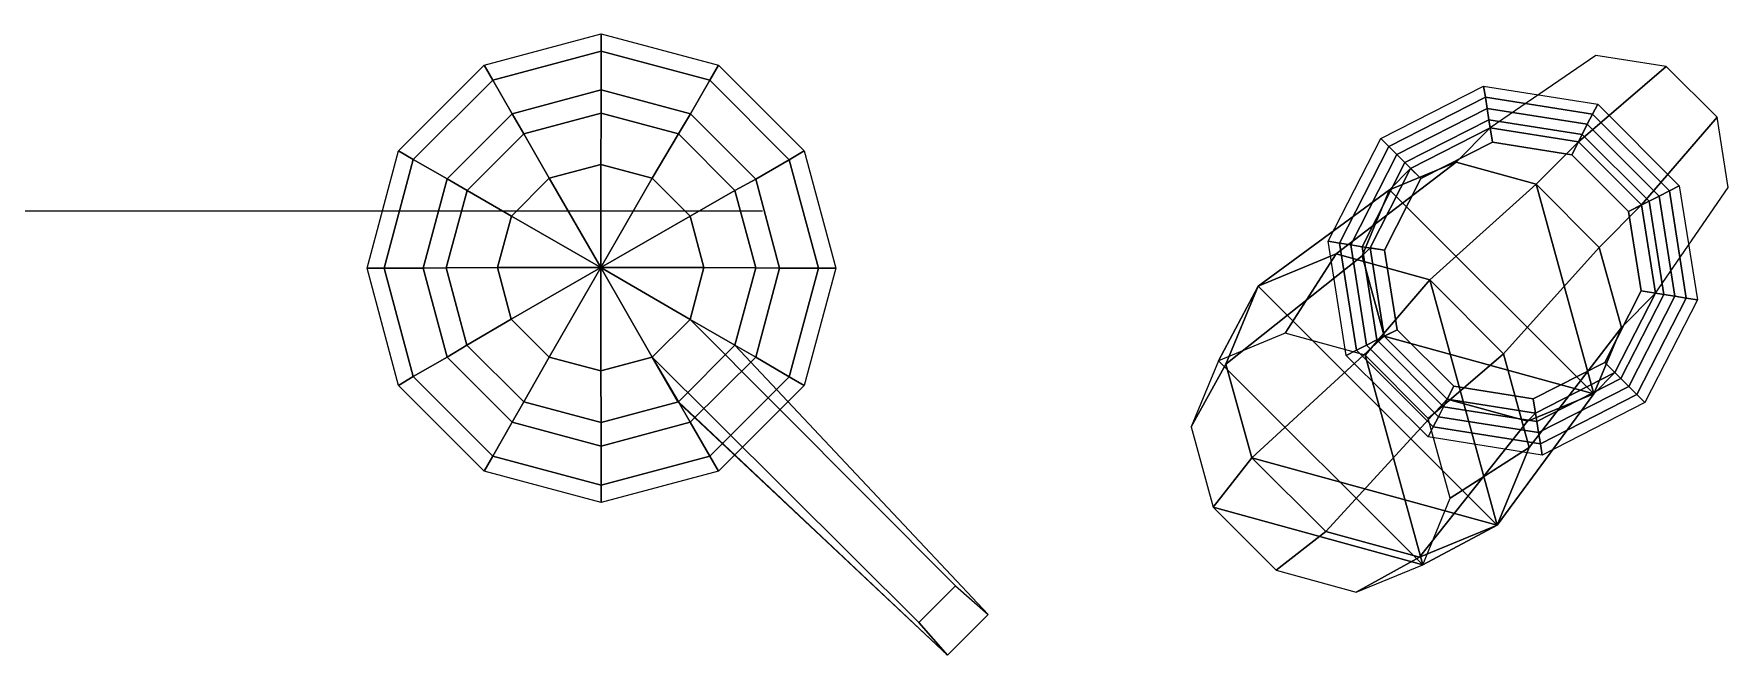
# Model space of a CAD drawing. Header units: inches. Extents: x -336 to -192, y -475 to -71.
# Drawn here: x -271.39 to -264.87, y -77.28 to -74.89 of the extents above; entities that cross this region are included whole.
import ezdxf

# ---------------------------------------------------------------- set-up
doc = ezdxf.new("R2010")
doc.units = ezdxf.units.IN
for name, color, linetype in [('LAYER11', 7, 'Continuous'), ('LAYER14', 7, 'Continuous'), ('LAYER4', 7, 'Continuous')]:
    doc.layers.add(name, color=color, linetype=linetype)

msp = doc.modelspace()

# ---------------------------------------------------------------- linework, layer by layer
at = {"extrusion": (0, -1, 0)}
msp.add_line((-273.6338, -75.5694, 34.2063), (-268.5821, -75.5694, 34.2063), dxfattribs=at)
at = {"layer": 'LAYER11', "color": 9, "linetype": 'Continuous'}
for points in [[(-268.8615, -75.9875, 36.3439), (-269.0066, -76.1326, 36.3439), (-267.9815, -77.1534, 36.6244), (-267.8407, -77.0126, 36.6244)], [(-268.8615, -75.9875, 36.3439), (-267.8407, -77.0126, 36.6244), (-267.7148, -77.1235, 36.3972), (-268.6887, -76.0867, 35.4778)], [(-267.8706, -77.2792, 36.3972), (-268.9063, -76.3043, 35.4778), (-268.6887, -76.0867, 35.4778), (-267.7148, -77.1235, 36.3972)], [(-269.0066, -76.1326, 36.3439), (-267.9815, -77.1534, 36.6244), (-267.8706, -77.2792, 36.3972), (-268.9074, -76.3054, 35.4778)], [(-267.8706, -77.2792, 36.3972), (-267.9815, -77.1534, 36.6244), (-267.8407, -77.0126, 36.6244), (-267.7148, -77.1235, 36.3972)]]:
    msp.add_3dface(points, dxfattribs=at)
at = {"layer": 'LAYER14', "color": 255, "linetype": 'Continuous'}
for points in [[(-266.0892, -75.4062, 36.8164), (-265.7831, -75.2504, 36.8164), (-265.9143, -75.3827, 37.3487), (-266.1703, -75.4883, 37.145)], [(-265.7831, -75.2504, 36.8164), (-265.4439, -75.3048, 36.8164), (-265.606, -75.467, 37.4746), (-265.9143, -75.3827, 37.3487)], [(-265.4439, -75.3048, 36.8164), (-265.606, -75.467, 37.4746), (-265.3639, -75.7102, 37.4746), (-265.2007, -75.547, 36.8164)], [(-266.245, -75.7123, 36.8164), (-266.2759, -75.7432, 36.9423), (-266.1703, -75.4883, 37.145), (-266.0892, -75.4062, 36.8164)], [(-265.3842, -76.2734, 37.145), (-265.606, -75.467, 37.4746), (-265.9143, -75.3827, 37.3487), (-266.1703, -75.4883, 37.145)], [(-265.3842, -76.2734, 37.145), (-265.2786, -76.0184, 37.3487), (-265.3639, -75.7102, 37.4746), (-265.606, -75.467, 37.4746)], [(-265.3842, -76.2734, 37.145), (-266.1703, -75.4883, 37.145), (-266.2759, -75.7432, 36.9423), (-266.1906, -76.0515, 36.8164)], [(-265.2007, -75.547, 36.8164), (-265.3639, -75.7102, 37.4746), (-265.2786, -76.0184, 37.3487), (-265.1474, -75.8862, 36.8164)], [(-265.7564, -76.779, 37.9236), (-266.0156, -75.835, 38.3087), (-266.3762, -75.7358, 38.1615), (-266.6759, -75.8595, 37.9236)], [(-266.1906, -76.0515, 36.8164), (-266.245, -75.7123, 36.8164), (-266.2759, -75.7432, 36.9423), (-266.1906, -76.0515, 36.8164)], [(-265.7564, -76.779, 37.9236), (-266.6759, -75.8595, 37.9236), (-266.7996, -76.1592, 37.6858), (-266.7004, -76.5198, 37.5386)], [(-265.7564, -76.779, 37.9236), (-265.6327, -76.4803, 38.1615), (-265.7319, -76.1198, 38.3087), (-266.0156, -75.835, 38.3087)], [(-265.1474, -75.8862, 36.8164), (-265.2786, -76.0184, 37.3487), (-265.3842, -76.2734, 37.145), (-265.3031, -76.1923, 36.8164)], [(-266.0423, -76.9315, 38.313), (-266.2642, -76.1251, 38.6426), (-266.5724, -76.0408, 38.5167), (-266.8284, -76.1464, 38.313)], [(-265.3842, -76.2734, 37.145), (-266.1906, -76.0515, 36.8164), (-265.9484, -76.2947, 36.8164), (-265.6402, -76.379, 36.9423)], [(-266.0423, -76.9315, 38.313), (-265.9367, -76.6755, 38.5167), (-266.022, -76.3683, 38.6426), (-266.2642, -76.1251, 38.6426)], [(-266.0423, -76.9315, 38.313), (-266.8284, -76.1464, 38.313), (-266.934, -76.4014, 38.1103), (-266.8487, -76.7096, 37.9844)], [(-265.3031, -76.1923, 36.8164), (-265.3842, -76.2734, 37.145), (-265.6402, -76.379, 36.9423), (-265.6092, -76.348, 36.8164)], [(-265.6092, -76.348, 36.8164), (-265.6402, -76.379, 36.9423), (-265.9484, -76.2947, 36.8164), (-265.6092, -76.348, 36.8164)], [(-265.7564, -76.779, 37.9236), (-266.7004, -76.5198, 37.5386), (-266.4156, -76.8035, 37.5386), (-266.0551, -76.9027, 37.6858)], [(-266.0423, -76.9315, 38.313), (-266.8487, -76.7096, 37.9844), (-266.6066, -76.9528, 37.9844), (-266.2983, -77.0371, 38.1103)]]:
    msp.add_3dface(points, dxfattribs=at)

# ---------------------------------------------------------------- meshes
at = {"layer": 'LAYER11', "color": 9, "linetype": 'Continuous'}
mesh = msp.add_polymesh((13, 3), dxfattribs=at)
for k, corner in enumerate([(-269.7959, -75.4467, 34.394), (-269.926, -75.372, 34.3268), (-269.9836, -75.339, 34.2052), (-269.5452, -75.196, 34.394), (-269.6199, -75.067, 34.3268), (-269.653, -75.0094, 34.2052), (-269.2028, -75.1043, 34.394), (-269.2028, -74.955, 34.3279), (-269.2028, -74.8888, 34.2052), (-268.8594, -75.196, 34.3951), (-268.7847, -75.067, 34.3279), (-268.7516, -75.0094, 34.2063), (-268.6087, -75.4478, 34.3951), (-268.4796, -75.3731, 34.329), (-268.422, -75.339, 34.2074), (-268.517, -75.7902, 34.3962), (-268.3676, -75.7902, 34.329), (-268.3004, -75.7902, 34.2074), (-268.6087, -76.1326, 34.3962), (-268.4796, -76.2083, 34.33), (-268.422, -76.2414, 34.2074), (-268.8604, -76.3832, 34.3962), (-268.7847, -76.5134, 34.329), (-268.7516, -76.571, 34.2074), (-269.2028, -76.475, 34.3951), (-269.2028, -76.6254, 34.329), (-269.2028, -76.6915, 34.2074), (-269.5452, -76.3832, 34.3951), (-269.6199, -76.5134, 34.3279), (-269.653, -76.571, 34.2063), (-269.7959, -76.1326, 34.394), (-269.926, -76.2072, 34.3279), (-269.9836, -76.2414, 34.2052), (-269.8887, -75.7902, 34.394), (-270.038, -75.7902, 34.3268), (-270.1042, -75.7902, 34.2052), (-269.7959, -75.4467, 34.394), (-269.926, -75.372, 34.3268), (-269.9836, -75.339, 34.2052)]):
    mesh.set_mesh_vertex(divmod(k, 3), corner)
mesh = msp.add_polymesh((13, 3), dxfattribs=at)
for k, corner in enumerate([(-269.6018, -75.788, 36.3428), (-269.7991, -75.7891, 35.4767), (-269.8887, -75.7902, 34.394), (-269.5484, -75.5896, 36.3428), (-269.7191, -75.4915, 35.4767), (-269.7959, -75.4467, 34.394), (-269.4034, -75.4446, 36.3428), (-269.5015, -75.2739, 35.4767), (-269.5452, -75.196, 34.394), (-269.205, -75.3912, 36.3428), (-269.2039, -75.1939, 35.4767), (-269.2028, -75.1043, 34.394), (-269.0066, -75.4446, 36.3428), (-268.9063, -75.2739, 35.4767), (-268.8594, -75.196, 34.3951), (-268.8615, -75.5896, 36.3428), (-268.6887, -75.4915, 35.4778), (-268.6087, -75.4478, 34.3951), (-268.8082, -75.788, 36.3439), (-268.6087, -75.7891, 35.4778), (-268.517, -75.7902, 34.3962), (-268.8615, -75.9875, 36.3439), (-268.6887, -76.0867, 35.4778), (-268.6087, -76.1326, 34.3962), (-269.0066, -76.1326, 36.3439), (-268.9063, -76.3043, 35.4778), (-268.8604, -76.3832, 34.3962), (-269.205, -76.1848, 36.3428), (-269.2039, -76.3843, 35.4778), (-269.2028, -76.475, 34.3951), (-269.4034, -76.1326, 36.3428), (-269.5015, -76.3043, 35.4767), (-269.5452, -76.3832, 34.3951), (-269.5495, -75.9864, 36.3428), (-269.7202, -76.0867, 35.4767), (-269.7959, -76.1326, 34.394), (-269.6018, -75.788, 36.3428), (-269.7991, -75.7891, 35.4767), (-269.8887, -75.7902, 34.394)]):
    mesh.set_mesh_vertex(divmod(k, 3), corner)
mesh = msp.add_polymesh((11, 3), dxfattribs=at)
for k, corner in enumerate([(-266.1426, -75.3528, 34.2788), (-266.1735, -75.3219, 34.2554), (-266.2044, -75.291, 34.2063), (-265.7948, -75.1758, 34.2788), (-265.8012, -75.132, 34.2554), (-265.8087, -75.0894, 34.2063), (-265.4098, -75.2366, 34.2788), (-265.3895, -75.1982, 34.2554), (-265.3692, -75.1587, 34.2063), (-265.1335, -75.5128, 34.2788), (-265.094, -75.4926, 34.2554), (-265.0556, -75.4734, 34.2063), (-265.0727, -75.8979, 34.2788), (-265.029, -75.9054, 34.2554), (-264.9852, -75.9118, 34.2063), (-265.2498, -76.2456, 34.2788), (-265.2188, -76.2766, 34.2554), (-265.1879, -76.3075, 34.2063), (-265.5975, -76.4227, 34.2788), (-265.59, -76.4664, 34.2554), (-265.5836, -76.5102, 34.2063), (-265.9826, -76.3619, 34.2788), (-266.0028, -76.4014, 34.2554), (-266.022, -76.4398, 34.2063), (-266.2588, -76.0867, 34.2788), (-266.2972, -76.1059, 34.2554), (-266.3367, -76.1262, 34.2063), (-266.3196, -75.7006, 34.2788), (-266.3634, -75.6942, 34.2554), (-266.406, -75.6867, 34.2063), (-266.1426, -75.3528, 34.2788), (-266.1735, -75.3219, 34.2554), (-266.2044, -75.291, 34.2063)]):
    mesh.set_mesh_vertex(divmod(k, 3), corner)
mesh = msp.add_polymesh((11, 3), dxfattribs=at)
for k, corner in enumerate([(-266.0498, -75.4456, 34.4015), (-266.1116, -75.3838, 34.3524), (-266.1426, -75.3528, 34.2788), (-265.7746, -75.3059, 34.4015), (-265.7884, -75.2195, 34.3524), (-265.7948, -75.1758, 34.2788), (-265.4695, -75.3539, 34.4015), (-265.429, -75.276, 34.3524), (-265.4098, -75.2366, 34.2788), (-265.2508, -75.5726, 34.4015), (-265.1719, -75.5331, 34.3524), (-265.1335, -75.5128, 34.2788), (-265.2018, -75.8776, 34.4015), (-265.1154, -75.8915, 34.3524), (-265.0727, -75.8979, 34.2788), (-265.3426, -76.1528, 34.4015), (-265.2807, -76.2147, 34.3524), (-265.2498, -76.2456, 34.2788), (-265.6178, -76.2936, 34.4015), (-265.6039, -76.38, 34.3524), (-265.5975, -76.4227, 34.2788), (-265.9228, -76.2446, 34.4015), (-265.9623, -76.3235, 34.3524), (-265.9826, -76.3619, 34.2788), (-266.1415, -76.027, 34.4015), (-266.2194, -76.0664, 34.3524), (-266.2588, -76.0867, 34.2788), (-266.1895, -75.7208, 34.4015), (-266.2759, -75.708, 34.3524), (-266.3196, -75.7006, 34.2788), (-266.0498, -75.4456, 34.4015), (-266.1116, -75.3838, 34.3524), (-266.1426, -75.3528, 34.2788)]):
    mesh.set_mesh_vertex(divmod(k, 3), corner)
mesh = msp.add_polymesh((2, 3), dxfattribs=at)
for k, corner in enumerate([(-269.7959, -75.4467, 34.394), (-269.926, -75.372, 34.3268), (-269.9836, -75.339, 34.2052), (-269.7959, -75.4467, 34.394), (-269.926, -75.372, 34.3268), (-269.9836, -75.339, 34.2052)]):
    mesh.set_mesh_vertex(divmod(k, 3), corner)
at = {"layer": 'LAYER14', "color": 255, "linetype": 'Continuous'}
mesh = msp.add_polymesh((2, 4), dxfattribs=at)
for k, corner in enumerate([(-265.7831, -75.2504, 36.8164), (-265.4439, -75.3048, 36.8164), (-265.2007, -75.547, 36.8164), (-265.1474, -75.8862, 36.8164), (-265.3767, -74.972, 35.1364), (-265.1058, -75.0147, 35.0383), (-264.9106, -75.2088, 35.0383), (-264.8679, -75.4798, 35.1364)]):
    mesh.set_mesh_vertex(divmod(k, 4), corner)
mesh = msp.add_polymesh((2, 2), dxfattribs=at)
for k, corner in enumerate([(-265.4439, -75.3048, 36.8164), (-265.2007, -75.547, 36.8164), (-265.1058, -75.0147, 35.0383), (-264.9106, -75.2088, 35.0383)]):
    mesh.set_mesh_vertex(divmod(k, 2), corner)
mesh = msp.add_polymesh((2, 11), dxfattribs=at)
for k, corner in enumerate([(-265.3031, -76.1923, 35.9268), (-265.1474, -75.8862, 35.9268), (-265.2007, -75.547, 35.9268), (-265.4439, -75.3048, 35.9268), (-265.7831, -75.2504, 35.9268), (-266.0892, -75.4062, 35.9268), (-266.245, -75.7123, 35.9268), (-266.1906, -76.0515, 35.9268), (-265.9484, -76.2947, 35.9268), (-265.6092, -76.348, 35.9268), (-265.3031, -76.1923, 35.9268), (-265.3031, -76.1923, 35.9268), (-265.1474, -75.8862, 35.9268), (-265.2007, -75.547, 35.9268), (-265.4439, -75.3048, 35.9268), (-265.7831, -75.2504, 35.9268), (-266.0892, -75.4062, 35.9268), (-266.245, -75.7123, 35.9268), (-266.1906, -76.0515, 35.9268), (-265.9484, -76.2947, 35.9268), (-265.6092, -76.348, 35.9268), (-265.3031, -76.1923, 35.9268)]):
    mesh.set_mesh_vertex(divmod(k, 11), corner)
mesh = msp.add_polymesh((3, 11), dxfattribs=at)
for k, corner in enumerate([(-266.1906, -76.0515, 36.8164), (-265.9484, -76.2947, 36.8164), (-265.6092, -76.348, 36.8164), (-265.3031, -76.1923, 36.8164), (-265.1474, -75.8862, 36.8164), (-265.2007, -75.547, 36.8164), (-265.4439, -75.3048, 36.8164), (-265.7831, -75.2504, 36.8164), (-266.0892, -75.4062, 36.8164), (-266.245, -75.7123, 36.8164), (-266.1906, -76.0515, 36.8164), (-266.1906, -76.0515, 35.9268), (-265.9484, -76.2947, 35.9268), (-265.6092, -76.348, 35.9268), (-265.3031, -76.1923, 35.9268), (-265.1474, -75.8862, 35.9268), (-265.2007, -75.547, 35.9268), (-265.4439, -75.3048, 35.9268), (-265.7831, -75.2504, 35.9268), (-266.0892, -75.4062, 35.9268), (-266.245, -75.7123, 35.9268), (-266.1906, -76.0515, 35.9268), (-266.1415, -76.027, 34.4015), (-265.9228, -76.2446, 34.4015), (-265.6178, -76.2936, 34.4015), (-265.3426, -76.1528, 34.4015), (-265.2018, -75.8776, 34.4015), (-265.2508, -75.5726, 34.4015), (-265.4695, -75.3539, 34.4015), (-265.7746, -75.3059, 34.4015), (-266.0498, -75.4456, 34.4015), (-266.1895, -75.7208, 34.4015), (-266.1415, -76.027, 34.4015)]):
    mesh.set_mesh_vertex(divmod(k, 11), corner)
mesh = msp.add_polymesh((2, 4), dxfattribs=at)
for k, corner in enumerate([(-265.7831, -75.2504, 36.8164), (-265.4439, -75.3048, 36.8164), (-265.2007, -75.547, 36.8164), (-265.1474, -75.8862, 36.8164), (-265.7831, -75.2504, 36.8164), (-265.4439, -75.3048, 36.8164), (-265.2007, -75.547, 36.8164), (-265.1474, -75.8862, 36.8164)]):
    mesh.set_mesh_vertex(divmod(k, 4), corner)
mesh = msp.add_polymesh((2, 11), dxfattribs=at)
for k, corner in enumerate([(-265.3426, -76.1528, 34.4015), (-265.2018, -75.8776, 34.4015), (-265.2508, -75.5726, 34.4015), (-265.4695, -75.3539, 34.4015), (-265.7746, -75.3059, 34.4015), (-266.0498, -75.4456, 34.4015), (-266.1895, -75.7208, 34.4015), (-266.1415, -76.027, 34.4015), (-265.9228, -76.2446, 34.4015), (-265.6178, -76.2936, 34.4015), (-265.3426, -76.1528, 34.4015), (-265.3426, -76.1528, 34.4015), (-265.2018, -75.8776, 34.4015), (-265.2508, -75.5726, 34.4015), (-265.4695, -75.3539, 34.4015), (-265.7746, -75.3059, 34.4015), (-266.0498, -75.4456, 34.4015), (-266.1895, -75.7208, 34.4015), (-266.1415, -76.027, 34.4015), (-265.9228, -76.2446, 34.4015), (-265.6178, -76.2936, 34.4015), (-265.3426, -76.1528, 34.4015)]):
    mesh.set_mesh_vertex(divmod(k, 11), corner)
mesh = msp.add_polymesh((3, 11), dxfattribs=at)
for k, corner in enumerate([(-266.6066, -76.9528, 37.9844), (-266.2983, -77.0371, 38.1103), (-266.0423, -76.9315, 38.313), (-265.9367, -76.6755, 38.5167), (-266.022, -76.3683, 38.6426), (-266.2642, -76.1251, 38.6426), (-266.5724, -76.0408, 38.5167), (-266.8284, -76.1464, 38.313), (-266.934, -76.4014, 38.1103), (-266.8487, -76.7096, 37.9844), (-266.6066, -76.9528, 37.9844), (-266.4156, -76.8035, 37.5386), (-266.0551, -76.9027, 37.6858), (-265.7564, -76.779, 37.9236), (-265.6327, -76.4803, 38.1615), (-265.7319, -76.1198, 38.3087), (-266.0156, -75.835, 38.3087), (-266.3762, -75.7358, 38.1615), (-266.6759, -75.8595, 37.9236), (-266.7996, -76.1592, 37.6858), (-266.7004, -76.5198, 37.5386), (-266.4156, -76.8035, 37.5386), (-265.9484, -76.2947, 36.8164), (-265.6402, -76.379, 36.9423), (-265.3842, -76.2734, 37.145), (-265.2786, -76.0184, 37.3487), (-265.3639, -75.7102, 37.4746), (-265.606, -75.467, 37.4746), (-265.9143, -75.3827, 37.3487), (-266.1703, -75.4883, 37.145), (-266.2759, -75.7432, 36.9423), (-266.1906, -76.0515, 36.8164), (-265.9484, -76.2947, 36.8164)]):
    mesh.set_mesh_vertex(divmod(k, 11), corner)
at = {"layer": 'LAYER4', "color": 5, "linetype": 'Continuous'}
mesh = msp.add_polymesh((13, 3), dxfattribs=at)
for k, corner in enumerate([(-269.205, -75.788, 36.4719), (-269.205, -75.788, 36.4719), (-269.6018, -75.788, 36.3428), (-269.205, -75.788, 36.4719), (-269.205, -75.788, 36.4719), (-269.5484, -75.5896, 36.3428), (-269.205, -75.788, 36.4719), (-269.205, -75.788, 36.4719), (-269.4034, -75.4446, 36.3428), (-269.205, -75.788, 36.4719), (-269.205, -75.788, 36.4719), (-269.205, -75.3912, 36.3428), (-269.205, -75.788, 36.4719), (-269.205, -75.788, 36.4719), (-269.0066, -75.4446, 36.3428), (-269.205, -75.788, 36.4719), (-269.205, -75.788, 36.4719), (-268.8615, -75.5896, 36.3428), (-269.205, -75.788, 36.4719), (-269.205, -75.788, 36.4719), (-268.8082, -75.788, 36.3439), (-269.205, -75.788, 36.4719), (-269.205, -75.788, 36.4719), (-268.8615, -75.9875, 36.3439), (-269.205, -75.788, 36.4719), (-269.205, -75.788, 36.4719), (-269.0066, -76.1326, 36.3439), (-269.205, -75.788, 36.4719), (-269.205, -75.788, 36.4719), (-269.205, -76.1848, 36.3428), (-269.205, -75.788, 36.4719), (-269.205, -75.788, 36.4719), (-269.4034, -76.1326, 36.3428), (-269.205, -75.788, 36.4719), (-269.205, -75.788, 36.4719), (-269.5495, -75.9864, 36.3428), (-269.205, -75.788, 36.4719), (-269.205, -75.788, 36.4719), (-269.6018, -75.788, 36.3428)]):
    mesh.set_mesh_vertex(divmod(k, 3), corner)

doc.saveas('drawing.dxf')
